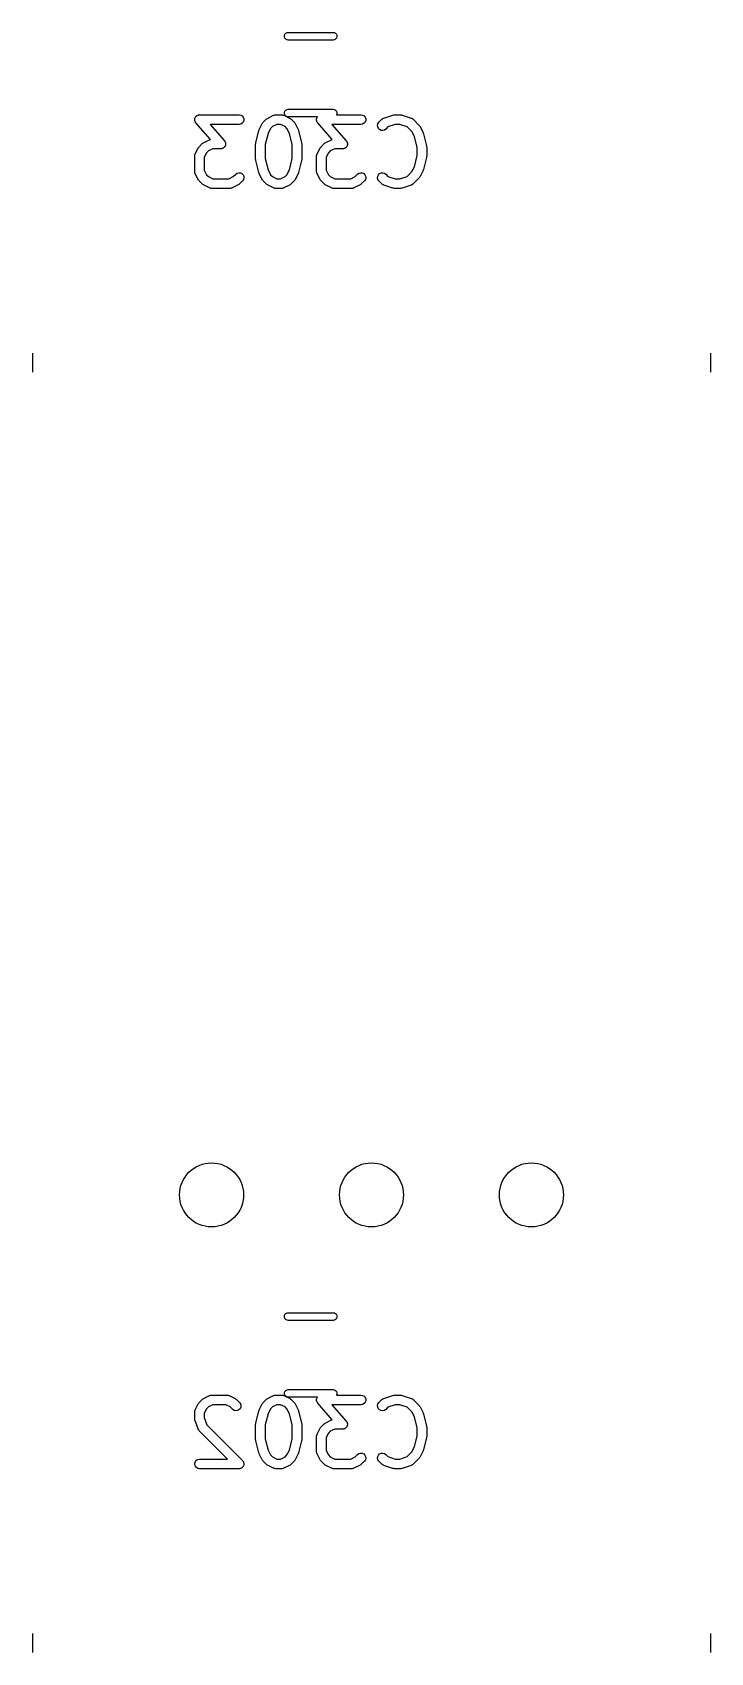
# Model space of a CAD drawing. Extents: x 25 to 326, y -201 to -21.
# Drawn here: x 34.7 to 45.3, y -90.15 to -64.84 of the extents above; entities that cross this region are included whole.
import ezdxf

# ---------------------------------------------------------------- set-up
doc = ezdxf.new("R2010")
doc.units = 0
doc.header["$MEASUREMENT"] = 0
doc.layers.add('BLACK', color=7, linetype='CONTINUOUS')

msp = doc.modelspace()

# ---------------------------------------------------------------- linework, layer by layer
at = {"layer": 'Black'}
for p, q in [((38.6409, -64.8896), (38.648, -64.87)), ((38.6409, -64.9104), (38.6409, -64.8896)), ((38.648, -64.93), (38.6409, -64.9104)), ((38.648, -64.87), (38.6614, -64.854)), ((38.6614, -64.946), (38.648, -64.93)), ((38.6614, -64.854), (38.6795, -64.8436)), ((38.6795, -64.9564), (38.6614, -64.946)), ((38.6795, -64.8436), (38.7, -64.84)), ((38.7, -64.96), (38.6795, -64.9564)), ((38.7, -64.84), (39.4, -64.84)), ((39.4, -64.96), (38.7, -64.96)), ((39.4, -64.84), (39.4205, -64.8436)), ((39.4205, -64.9564), (39.4, -64.96)), ((39.4205, -64.8436), (39.4386, -64.854)), ((39.4386, -64.946), (39.4205, -64.9564)), ((39.4386, -64.854), (39.452, -64.87)), ((39.452, -64.93), (39.4386, -64.946)), ((39.452, -64.87), (39.4591, -64.8896)), ((39.4591, -64.9104), (39.452, -64.93)), ((39.4591, -64.8896), (39.4591, -64.9104)), ((38.648, -66.07), (38.6614, -66.054)), ((38.6614, -66.054), (38.6795, -66.0436)), ((38.6795, -66.0436), (38.7, -66.04)), ((38.7, -66.04), (39.4, -66.04)), ((39.4, -66.04), (39.4205, -66.0436)), ((39.4205, -66.0436), (39.4386, -66.054)), ((39.4386, -66.054), (39.452, -66.07)), ((37.2369, -66.2039), (37.238, -66.1967)), ((37.238, -66.2096), (37.2369, -66.2039)), ((37.238, -66.1894), (37.24, -66.1839)), ((37.238, -66.1967), (37.238, -66.1894)), ((37.238, -66.2154), (37.238, -66.2096)), ((37.2406, -66.2223), (37.238, -66.2154)), ((37.24, -66.1839), (37.2409, -66.1782)), ((37.242, -66.2295), (37.2406, -66.2223)), ((37.2409, -66.1782), (37.2444, -66.1718)), ((37.245, -66.2344), (37.242, -66.2295)), ((37.2444, -66.1718), (37.247, -66.1649)), ((37.247, -66.2399), (37.245, -66.2344)), ((37.247, -66.1649), (37.2507, -66.1604)), ((37.2517, -66.2455), (37.247, -66.2399)), ((37.2507, -66.1604), (37.2535, -66.1554)), ((37.2555, -66.2518), (37.2517, -66.2455)), ((37.2535, -66.1554), (37.259, -66.1505)), ((37.483, -66.5118), (37.2555, -66.2518)), ((37.259, -66.1505), (37.2637, -66.1449)), ((37.2637, -66.1449), (37.2687, -66.142)), ((37.2687, -66.142), (37.2731, -66.1382)), ((37.2731, -66.1382), (37.2799, -66.1356)), ((37.2799, -66.1356), (37.2863, -66.1319)), ((37.2863, -66.1319), (37.292, -66.1309)), ((37.292, -66.1309), (37.2974, -66.1288)), ((37.2974, -66.1288), (37.3047, -66.1287)), ((37.3047, -66.1287), (37.3119, -66.1274)), ((37.3119, -66.1274), (37.931, -66.1274)), ((37.931, -66.2774), (37.4772, -66.2774)), ((37.4772, -66.2774), (37.7017, -66.5339)), ((37.931, -66.1274), (37.9566, -66.1319)), ((37.9566, -66.2729), (37.931, -66.2774)), ((37.9566, -66.1319), (37.9792, -66.1449)), ((37.9792, -66.2598), (37.9566, -66.2729)), ((37.9792, -66.1449), (37.9959, -66.1649)), ((37.9959, -66.2399), (37.9792, -66.2598)), ((37.9959, -66.1649), (38.0048, -66.1894)), ((38.0048, -66.2154), (37.9959, -66.2399)), ((38.0048, -66.1894), (38.0048, -66.2154)), ((38.2448, -66.3593), (38.2924, -66.2641)), ((38.2924, -66.2641), (38.2996, -66.2544)), ((38.2996, -66.2544), (38.3065, -66.2446)), ((38.3065, -66.2446), (38.3541, -66.197)), ((38.3541, -66.197), (38.3639, -66.1901)), ((38.3639, -66.1901), (38.3736, -66.1829)), ((38.3736, -66.1829), (38.4688, -66.1353)), ((38.4516, -66.3116), (38.4212, -66.342)), ((38.5201, -66.2774), (38.4516, -66.3116)), ((38.4688, -66.1353), (38.473, -66.1341)), ((38.473, -66.1341), (38.4767, -66.1319)), ((38.4767, -66.1319), (38.4854, -66.1304)), ((38.4854, -66.1304), (38.4938, -66.1279)), ((38.4938, -66.1279), (38.4981, -66.1281)), ((38.4981, -66.1281), (38.5024, -66.1274)), ((38.5024, -66.1274), (38.5976, -66.1274)), ((38.5799, -66.2774), (38.5201, -66.2774)), ((38.6484, -66.3116), (38.5799, -66.2774)), ((38.5976, -66.1274), (38.6019, -66.1281)), ((38.6019, -66.1281), (38.6062, -66.1279)), ((38.6062, -66.1279), (38.6146, -66.1304)), ((38.6146, -66.1304), (38.6233, -66.1319)), ((38.6233, -66.1319), (38.627, -66.1341)), ((38.627, -66.1341), (38.6312, -66.1353)), ((38.6312, -66.1353), (38.7264, -66.1829)), ((38.6409, -66.0896), (38.648, -66.07)), ((38.6409, -66.1104), (38.6409, -66.0896)), ((38.648, -66.13), (38.6409, -66.1104)), ((38.6614, -66.146), (38.648, -66.13)), ((38.6788, -66.342), (38.6484, -66.3116)), ((38.6795, -66.1564), (38.6614, -66.146)), ((38.7, -66.16), (38.6795, -66.1564)), ((39.1557, -66.16), (38.7, -66.16)), ((38.7264, -66.1829), (38.7361, -66.1901)), ((38.7361, -66.1901), (38.7459, -66.197)), ((38.7459, -66.197), (38.7935, -66.2446)), ((38.7935, -66.2446), (38.8004, -66.2544)), ((38.8004, -66.2544), (38.8076, -66.2641)), ((38.8076, -66.2641), (38.8552, -66.3593)), ((39.1417, -66.2039), (39.1428, -66.1967)), ((39.1428, -66.2096), (39.1417, -66.2039)), ((39.1428, -66.1894), (39.1448, -66.1839)), ((39.1428, -66.1967), (39.1428, -66.1894)), ((39.1428, -66.2154), (39.1428, -66.2096)), ((39.1453, -66.2223), (39.1428, -66.2154)), ((39.1448, -66.1839), (39.1457, -66.1782)), ((39.1467, -66.2295), (39.1453, -66.2223)), ((39.1457, -66.1782), (39.1492, -66.1718)), ((39.1497, -66.2344), (39.1467, -66.2295)), ((39.1492, -66.1718), (39.1517, -66.1649)), ((39.1517, -66.2399), (39.1497, -66.2344)), ((39.1517, -66.1649), (39.1554, -66.1604)), ((39.1564, -66.2455), (39.1517, -66.2399)), ((39.1554, -66.1604), (39.1557, -66.16)), ((39.1602, -66.2518), (39.1564, -66.2455)), ((39.3877, -66.5118), (39.1602, -66.2518)), ((39.8357, -66.2774), (39.3819, -66.2774)), ((39.3819, -66.2774), (39.6064, -66.5339)), ((39.452, -66.07), (39.4591, -66.0896)), ((39.4591, -66.1104), (39.4529, -66.1274)), ((39.4529, -66.1274), (39.8357, -66.1274)), ((39.4591, -66.0896), (39.4591, -66.1104)), ((39.8357, -66.1274), (39.8614, -66.1319)), ((39.8614, -66.2729), (39.8357, -66.2774)), ((39.8614, -66.1319), (39.8839, -66.1449)), ((39.8839, -66.2598), (39.8614, -66.2729)), ((39.8839, -66.1449), (39.9007, -66.1649)), ((39.9007, -66.2399), (39.8839, -66.2598)), ((39.9007, -66.1649), (39.9096, -66.1894)), ((39.9096, -66.2154), (39.9007, -66.2399)), ((39.9096, -66.1894), (39.9096, -66.2154)), ((40.0943, -66.2911), (40.1011, -66.2659)), ((40.0966, -66.317), (40.0943, -66.2911)), ((40.1011, -66.2659), (40.116, -66.2446)), ((40.116, -66.2446), (40.1636, -66.197)), ((40.1636, -66.197), (40.1672, -66.1945)), ((40.1672, -66.1945), (40.17, -66.1913)), ((40.17, -66.1913), (40.1778, -66.1871)), ((40.1778, -66.1871), (40.185, -66.182)), ((40.185, -66.182), (40.1891, -66.1809)), ((40.1891, -66.1809), (40.1929, -66.1788)), ((40.1929, -66.1788), (40.3358, -66.1312)), ((40.3717, -66.2774), (40.2572, -66.3156)), ((40.3358, -66.1312), (40.3477, -66.1295)), ((40.3477, -66.1295), (40.3595, -66.1274)), ((40.3595, -66.1274), (40.4548, -66.1274)), ((40.4426, -66.2774), (40.3717, -66.2774)), ((40.5571, -66.3156), (40.4426, -66.2774)), ((40.4548, -66.1274), (40.4666, -66.1295)), ((40.4666, -66.1295), (40.4785, -66.1312)), ((40.4785, -66.1312), (40.6213, -66.1788)), ((40.6213, -66.1788), (40.6251, -66.1809)), ((40.6251, -66.1809), (40.6293, -66.182)), ((40.6293, -66.182), (40.6365, -66.1871)), ((40.6365, -66.1871), (40.6442, -66.1913)), ((40.6442, -66.1913), (40.6471, -66.1945)), ((40.6471, -66.1945), (40.6507, -66.197)), ((40.6507, -66.197), (40.7459, -66.2922)), ((40.7459, -66.2922), (40.7528, -66.302)), ((40.7528, -66.302), (40.7599, -66.3117)), ((40.7599, -66.3117), (40.8076, -66.4069)), ((37.3639, -66.571), (37.3736, -66.5639)), ((37.3736, -66.5639), (37.4688, -66.5163)), ((37.4688, -66.5163), (37.473, -66.515)), ((37.473, -66.515), (37.4767, -66.5129)), ((37.4767, -66.5129), (37.483, -66.5118)), ((37.7017, -66.5339), (37.7055, -66.5402)), ((37.7055, -66.5402), (37.7102, -66.5458)), ((37.7102, -66.5458), (37.7122, -66.5513)), ((37.7122, -66.5513), (37.7152, -66.5562)), ((37.7152, -66.5562), (37.7166, -66.5634)), ((37.7166, -66.5634), (37.7191, -66.5703)), ((38.1909, -66.5743), (38.1915, -66.5651)), ((38.1915, -66.5651), (38.2391, -66.3747)), ((38.2391, -66.3747), (38.2425, -66.3672)), ((38.2425, -66.3672), (38.2448, -66.3593)), ((38.3827, -66.419), (38.3393, -66.5926)), ((38.4212, -66.342), (38.3827, -66.419)), ((38.7173, -66.419), (38.6788, -66.342)), ((38.7607, -66.5926), (38.7173, -66.419)), ((38.8552, -66.3593), (38.8575, -66.3672)), ((38.8575, -66.3672), (38.8609, -66.3747)), ((38.8609, -66.3747), (38.9085, -66.5651)), ((38.9085, -66.5651), (38.9091, -66.5743)), ((39.2687, -66.571), (39.2784, -66.5639)), ((39.2784, -66.5639), (39.3736, -66.5163)), ((39.3736, -66.5163), (39.3777, -66.515)), ((39.3777, -66.515), (39.3815, -66.5129)), ((39.3815, -66.5129), (39.3877, -66.5118)), ((39.6064, -66.5339), (39.6102, -66.5402)), ((39.6102, -66.5402), (39.615, -66.5458)), ((39.615, -66.5458), (39.6169, -66.5513)), ((39.6169, -66.5513), (39.6199, -66.5562)), ((39.6199, -66.5562), (39.6214, -66.5634)), ((39.6214, -66.5634), (39.6239, -66.5703)), ((40.1076, -66.3406), (40.0966, -66.317)), ((40.126, -66.3591), (40.1076, -66.3406)), ((40.1496, -66.3701), (40.126, -66.3591)), ((40.1756, -66.3723), (40.1496, -66.3701)), ((40.2007, -66.3656), (40.1756, -66.3723)), ((40.2221, -66.3507), (40.2007, -66.3656)), ((40.2572, -66.3156), (40.2221, -66.3507)), ((40.6312, -66.3897), (40.5571, -66.3156)), ((40.6697, -66.4667), (40.6312, -66.3897)), ((40.7131, -66.6402), (40.6697, -66.4667)), ((40.8076, -66.4069), (40.8099, -66.4148)), ((40.8099, -66.4148), (40.8132, -66.4223)), ((40.8132, -66.4223), (40.8609, -66.6128)), ((37.2369, -66.7738), (37.2377, -66.7696)), ((37.2369, -67.0119), (37.2369, -66.7738)), ((37.2374, -66.7652), (37.2399, -66.7568)), ((37.2377, -66.7696), (37.2374, -66.7652)), ((37.2399, -66.7568), (37.2414, -66.7482)), ((37.2414, -66.7482), (37.2436, -66.7444)), ((37.2436, -66.7444), (37.2448, -66.7403)), ((37.2448, -66.7403), (37.2924, -66.645)), ((37.2924, -66.645), (37.2996, -66.6354)), ((37.2996, -66.6354), (37.3065, -66.6255)), ((37.3065, -66.6255), (37.3541, -66.5779)), ((37.3541, -66.5779), (37.3639, -66.571)), ((37.4212, -66.723), (37.3869, -66.7915)), ((37.3869, -66.7915), (37.3869, -66.9942)), ((37.4516, -66.6926), (37.4212, -66.723)), ((37.5201, -66.6583), (37.4516, -66.6926)), ((37.6452, -66.6583), (37.5201, -66.6583)), ((37.6525, -66.6571), (37.6452, -66.6583)), ((37.6598, -66.6569), (37.6525, -66.6571)), ((37.6652, -66.6548), (37.6598, -66.6569)), ((37.6709, -66.6538), (37.6652, -66.6548)), ((37.6772, -66.6501), (37.6709, -66.6538)), ((37.6841, -66.6475), (37.6772, -66.6501)), ((37.6884, -66.6437), (37.6841, -66.6475)), ((37.6934, -66.6408), (37.6884, -66.6437)), ((37.6982, -66.6352), (37.6934, -66.6408)), ((37.7037, -66.6303), (37.6982, -66.6352)), ((37.7065, -66.6253), (37.7037, -66.6303)), ((37.7102, -66.6208), (37.7065, -66.6253)), ((37.7127, -66.6139), (37.7102, -66.6208)), ((37.7162, -66.6075), (37.7127, -66.6139)), ((37.7171, -66.6018), (37.7162, -66.6075)), ((37.7191, -66.5964), (37.7171, -66.6018)), ((37.7191, -66.5703), (37.7191, -66.5761)), ((37.7191, -66.5761), (37.7202, -66.5818)), ((37.7202, -66.5818), (37.7191, -66.589)), ((37.7191, -66.589), (37.7191, -66.5964)), ((38.1893, -66.5833), (38.1909, -66.5743)), ((38.1893, -66.8214), (38.1893, -66.5833)), ((38.3393, -66.5926), (38.3393, -66.8122)), ((38.3393, -66.8122), (38.3827, -66.9857)), ((38.7173, -66.9857), (38.7607, -66.8122)), ((38.7607, -66.8122), (38.7607, -66.5926)), ((38.9091, -66.5743), (38.9107, -66.5833)), ((38.9107, -66.5833), (38.9107, -66.8214)), ((39.1417, -66.7738), (39.1424, -66.7696)), ((39.1417, -67.0119), (39.1417, -66.7738)), ((39.1422, -66.7652), (39.1447, -66.7568)), ((39.1424, -66.7696), (39.1422, -66.7652)), ((39.1447, -66.7568), (39.1462, -66.7482)), ((39.1462, -66.7482), (39.1484, -66.7444)), ((39.1484, -66.7444), (39.1496, -66.7403)), ((39.1496, -66.7403), (39.1972, -66.645)), ((39.1972, -66.645), (39.2044, -66.6354)), ((39.2044, -66.6354), (39.2113, -66.6255)), ((39.2113, -66.6255), (39.2589, -66.5779)), ((39.2589, -66.5779), (39.2687, -66.571)), ((39.3259, -66.723), (39.2917, -66.7915)), ((39.2917, -66.7915), (39.2917, -66.9942)), ((39.3563, -66.6926), (39.3259, -66.723)), ((39.4248, -66.6583), (39.3563, -66.6926)), ((39.55, -66.6583), (39.4248, -66.6583)), ((39.5572, -66.6571), (39.55, -66.6583)), ((39.5645, -66.6569), (39.5572, -66.6571)), ((39.57, -66.6548), (39.5645, -66.6569)), ((39.5757, -66.6538), (39.57, -66.6548)), ((39.582, -66.6501), (39.5757, -66.6538)), ((39.5888, -66.6475), (39.582, -66.6501)), ((39.5932, -66.6437), (39.5888, -66.6475)), ((39.5982, -66.6408), (39.5932, -66.6437)), ((39.6029, -66.6352), (39.5982, -66.6408)), ((39.6084, -66.6303), (39.6029, -66.6352)), ((39.6112, -66.6253), (39.6084, -66.6303)), ((39.615, -66.6208), (39.6112, -66.6253)), ((39.6175, -66.6139), (39.615, -66.6208)), ((39.621, -66.6075), (39.6175, -66.6139)), ((39.6219, -66.6018), (39.621, -66.6075)), ((39.6239, -66.5964), (39.6219, -66.6018)), ((39.6239, -66.5703), (39.6239, -66.5761)), ((39.6239, -66.5761), (39.625, -66.5818)), ((39.625, -66.5818), (39.6239, -66.589)), ((39.6239, -66.589), (39.6239, -66.5964)), ((40.6697, -66.9381), (40.7131, -66.7646)), ((40.7131, -66.7646), (40.7131, -66.6402)), ((40.8609, -66.792), (40.8132, -66.9825)), ((40.8609, -66.6128), (40.8615, -66.6219)), ((40.8615, -66.7828), (40.8609, -66.792)), ((40.8615, -66.6219), (40.8631, -66.631)), ((40.8631, -66.7738), (40.8615, -66.7828)), ((40.8631, -66.631), (40.8631, -66.7738)), ((37.2377, -67.0162), (37.2369, -67.0119)), ((37.2374, -67.0205), (37.2377, -67.0162)), ((37.2399, -67.0289), (37.2374, -67.0205)), ((37.2414, -67.0376), (37.2399, -67.0289)), ((37.2436, -67.0413), (37.2414, -67.0376)), ((37.2448, -67.0454), (37.2436, -67.0413)), ((37.2924, -67.1407), (37.2448, -67.0454)), ((37.3869, -66.9942), (37.4212, -67.0627)), ((37.4212, -67.0627), (37.4516, -67.0931)), ((37.8389, -67.0931), (37.8779, -67.0541)), ((37.8779, -67.0541), (37.8993, -67.0392)), ((37.8993, -67.0392), (37.9244, -67.0324)), ((37.9244, -67.0324), (37.9504, -67.0347)), ((37.9504, -67.0347), (37.974, -67.0457)), ((37.974, -67.0457), (37.9924, -67.0641)), ((37.9924, -67.0641), (38.0034, -67.0877)), ((38.1909, -66.8305), (38.1893, -66.8214)), ((38.1915, -66.8396), (38.1909, -66.8305)), ((38.2391, -67.0301), (38.1915, -66.8396)), ((38.2425, -67.0376), (38.2391, -67.0301)), ((38.2448, -67.0454), (38.2425, -67.0376)), ((38.2924, -67.1407), (38.2448, -67.0454)), ((38.3827, -66.9857), (38.4212, -67.0627)), ((38.4212, -67.0627), (38.4516, -67.0931)), ((38.6484, -67.0931), (38.6788, -67.0627)), ((38.6788, -67.0627), (38.7173, -66.9857)), ((38.8552, -67.0454), (38.8076, -67.1407)), ((38.8575, -67.0376), (38.8552, -67.0454)), ((38.8609, -67.0301), (38.8575, -67.0376)), ((38.9085, -66.8396), (38.8609, -67.0301)), ((38.9091, -66.8305), (38.9085, -66.8396)), ((38.9107, -66.8214), (38.9091, -66.8305)), ((39.1424, -67.0162), (39.1417, -67.0119)), ((39.1422, -67.0205), (39.1424, -67.0162)), ((39.1447, -67.0289), (39.1422, -67.0205)), ((39.1462, -67.0376), (39.1447, -67.0289)), ((39.1484, -67.0413), (39.1462, -67.0376)), ((39.1496, -67.0454), (39.1484, -67.0413)), ((39.1972, -67.1407), (39.1496, -67.0454)), ((39.2917, -66.9942), (39.3259, -67.0627)), ((39.3259, -67.0627), (39.3563, -67.0931)), ((39.7437, -67.0931), (39.7827, -67.0541)), ((39.7827, -67.0541), (39.804, -67.0392)), ((39.804, -67.0392), (39.8292, -67.0324)), ((39.8292, -67.0324), (39.8551, -67.0347)), ((39.8551, -67.0347), (39.8787, -67.0457)), ((39.8787, -67.0457), (39.8972, -67.0641)), ((39.8972, -67.0641), (39.9082, -67.0877)), ((40.0966, -67.0877), (40.1076, -67.0641)), ((40.1076, -67.0641), (40.126, -67.0457)), ((40.126, -67.0457), (40.1496, -67.0347)), ((40.1496, -67.0347), (40.1756, -67.0324)), ((40.1756, -67.0324), (40.2007, -67.0392)), ((40.2007, -67.0392), (40.2221, -67.0541)), ((40.2221, -67.0541), (40.2572, -67.0892)), ((40.5571, -67.0892), (40.6312, -67.0151)), ((40.6312, -67.0151), (40.6697, -66.9381)), ((40.8076, -66.9978), (40.7599, -67.0931)), ((40.8099, -66.99), (40.8076, -66.9978)), ((40.8132, -66.9825), (40.8099, -66.99)), ((37.2996, -67.1503), (37.2924, -67.1407)), ((37.3065, -67.1602), (37.2996, -67.1503)), ((37.3541, -67.2078), (37.3065, -67.1602)), ((37.3639, -67.2147), (37.3541, -67.2078)), ((37.3736, -67.2218), (37.3639, -67.2147)), ((37.4688, -67.2695), (37.3736, -67.2218)), ((37.4516, -67.0931), (37.5201, -67.1274)), ((37.473, -67.2707), (37.4688, -67.2695)), ((37.4767, -67.2729), (37.473, -67.2707)), ((37.4854, -67.2744), (37.4767, -67.2729)), ((37.4938, -67.2769), (37.4854, -67.2744)), ((37.4981, -67.2766), (37.4938, -67.2769)), ((37.5024, -67.2774), (37.4981, -67.2766)), ((37.7881, -67.2774), (37.5024, -67.2774)), ((37.5201, -67.1274), (37.7704, -67.1274)), ((37.7704, -67.1274), (37.8389, -67.0931)), ((37.7924, -67.2766), (37.7881, -67.2774)), ((37.7967, -67.2769), (37.7924, -67.2766)), ((37.8051, -67.2744), (37.7967, -67.2769)), ((37.8137, -67.2729), (37.8051, -67.2744)), ((37.8175, -67.2707), (37.8137, -67.2729)), ((37.8216, -67.2695), (37.8175, -67.2707)), ((37.9169, -67.2218), (37.8216, -67.2695)), ((37.9265, -67.2147), (37.9169, -67.2218)), ((37.9364, -67.2078), (37.9265, -67.2147)), ((37.984, -67.1602), (37.9364, -67.2078)), ((37.9989, -67.1388), (37.984, -67.1602)), ((38.0057, -67.1137), (37.9989, -67.1388)), ((38.0034, -67.0877), (38.0057, -67.1137)), ((38.2996, -67.1503), (38.2924, -67.1407)), ((38.3065, -67.1602), (38.2996, -67.1503)), ((38.3541, -67.2078), (38.3065, -67.1602)), ((38.3639, -67.2147), (38.3541, -67.2078)), ((38.3736, -67.2218), (38.3639, -67.2147)), ((38.4688, -67.2695), (38.3736, -67.2218)), ((38.4516, -67.0931), (38.5201, -67.1274)), ((38.473, -67.2707), (38.4688, -67.2695)), ((38.4767, -67.2729), (38.473, -67.2707)), ((38.4854, -67.2744), (38.4767, -67.2729)), ((38.4938, -67.2769), (38.4854, -67.2744)), ((38.4981, -67.2766), (38.4938, -67.2769)), ((38.5024, -67.2774), (38.4981, -67.2766)), ((38.5976, -67.2774), (38.5024, -67.2774)), ((38.5201, -67.1274), (38.5799, -67.1274)), ((38.5799, -67.1274), (38.6484, -67.0931)), ((38.6019, -67.2766), (38.5976, -67.2774)), ((38.6062, -67.2769), (38.6019, -67.2766)), ((38.6146, -67.2744), (38.6062, -67.2769)), ((38.6233, -67.2729), (38.6146, -67.2744)), ((38.627, -67.2707), (38.6233, -67.2729)), ((38.6312, -67.2695), (38.627, -67.2707)), ((38.7264, -67.2218), (38.6312, -67.2695)), ((38.7361, -67.2147), (38.7264, -67.2218)), ((38.7459, -67.2078), (38.7361, -67.2147)), ((38.7935, -67.1602), (38.7459, -67.2078)), ((38.8004, -67.1503), (38.7935, -67.1602)), ((38.8076, -67.1407), (38.8004, -67.1503)), ((39.2044, -67.1503), (39.1972, -67.1407)), ((39.2113, -67.1602), (39.2044, -67.1503)), ((39.2589, -67.2078), (39.2113, -67.1602)), ((39.2687, -67.2147), (39.2589, -67.2078)), ((39.2784, -67.2218), (39.2687, -67.2147)), ((39.3736, -67.2695), (39.2784, -67.2218)), ((39.3563, -67.0931), (39.4248, -67.1274)), ((39.3777, -67.2707), (39.3736, -67.2695)), ((39.3815, -67.2729), (39.3777, -67.2707)), ((39.3901, -67.2744), (39.3815, -67.2729)), ((39.3986, -67.2769), (39.3901, -67.2744)), ((39.4029, -67.2766), (39.3986, -67.2769)), ((39.4071, -67.2774), (39.4029, -67.2766)), ((39.6929, -67.2774), (39.4071, -67.2774)), ((39.4248, -67.1274), (39.6752, -67.1274)), ((39.6752, -67.1274), (39.7437, -67.0931)), ((39.6971, -67.2766), (39.6929, -67.2774)), ((39.7014, -67.2769), (39.6971, -67.2766)), ((39.7099, -67.2744), (39.7014, -67.2769)), ((39.7185, -67.2729), (39.7099, -67.2744)), ((39.7223, -67.2707), (39.7185, -67.2729)), ((39.7264, -67.2695), (39.7223, -67.2707)), ((39.8216, -67.2218), (39.7264, -67.2695)), ((39.8313, -67.2147), (39.8216, -67.2218)), ((39.8411, -67.2078), (39.8313, -67.2147)), ((39.8887, -67.1602), (39.8411, -67.2078)), ((39.9037, -67.1388), (39.8887, -67.1602)), ((39.9104, -67.1137), (39.9037, -67.1388)), ((39.9082, -67.0877), (39.9104, -67.1137)), ((40.0943, -67.1137), (40.0966, -67.0877)), ((40.1011, -67.1388), (40.0943, -67.1137)), ((40.116, -67.1602), (40.1011, -67.1388)), ((40.1636, -67.2078), (40.116, -67.1602)), ((40.1672, -67.2103), (40.1636, -67.2078)), ((40.17, -67.2135), (40.1672, -67.2103)), ((40.1778, -67.2177), (40.17, -67.2135)), ((40.185, -67.2227), (40.1778, -67.2177)), ((40.1891, -67.2239), (40.185, -67.2227)), ((40.1929, -67.2259), (40.1891, -67.2239)), ((40.3358, -67.2735), (40.1929, -67.2259)), ((40.2572, -67.0892), (40.3717, -67.1274)), ((40.3477, -67.2753), (40.3358, -67.2735)), ((40.3595, -67.2774), (40.3477, -67.2753)), ((40.4548, -67.2774), (40.3595, -67.2774)), ((40.3717, -67.1274), (40.4426, -67.1274)), ((40.4426, -67.1274), (40.5571, -67.0892)), ((40.4666, -67.2753), (40.4548, -67.2774)), ((40.4785, -67.2735), (40.4666, -67.2753)), ((40.6213, -67.2259), (40.4785, -67.2735)), ((40.6251, -67.2239), (40.6213, -67.2259)), ((40.6293, -67.2227), (40.6251, -67.2239)), ((40.6365, -67.2177), (40.6293, -67.2227)), ((40.6442, -67.2135), (40.6365, -67.2177)), ((40.6471, -67.2103), (40.6442, -67.2135)), ((40.6507, -67.2078), (40.6471, -67.2103)), ((40.7459, -67.1126), (40.6507, -67.2078)), ((40.7528, -67.1027), (40.7459, -67.1126)), ((40.7599, -67.0931), (40.7528, -67.1027)), ((34.7, -69.85), (34.7, -70.15)), ((45.3, -69.85), (45.3, -70.15)), ((38.6409, -84.8896), (38.648, -84.87)), ((38.6409, -84.9104), (38.6409, -84.8896)), ((38.648, -84.93), (38.6409, -84.9104)), ((38.648, -84.87), (38.6614, -84.854)), ((38.6614, -84.946), (38.648, -84.93)), ((38.6614, -84.854), (38.6795, -84.8436)), ((38.6795, -84.9564), (38.6614, -84.946)), ((38.6795, -84.8436), (38.7, -84.84)), ((38.7, -84.96), (38.6795, -84.9564)), ((38.7, -84.84), (39.4, -84.84)), ((39.4, -84.96), (38.7, -84.96)), ((39.4, -84.84), (39.4205, -84.8436)), ((39.4205, -84.9564), (39.4, -84.96)), ((39.4205, -84.8436), (39.4386, -84.854)), ((39.4386, -84.946), (39.4205, -84.9564)), ((39.4386, -84.854), (39.452, -84.87)), ((39.452, -84.93), (39.4386, -84.946)), ((39.452, -84.87), (39.4591, -84.8896)), ((39.4591, -84.9104), (39.452, -84.93)), ((39.4591, -84.8896), (39.4591, -84.9104)), ((38.648, -86.07), (38.6614, -86.054)), ((38.6614, -86.054), (38.6795, -86.0436)), ((38.6795, -86.0436), (38.7, -86.04)), ((38.7, -86.04), (39.4, -86.04)), ((39.4, -86.04), (39.4205, -86.0436)), ((39.4205, -86.0436), (39.4386, -86.054)), ((39.4386, -86.054), (39.452, -86.07)), ((37.2448, -86.3593), (37.2924, -86.2641)), ((37.2924, -86.2641), (37.2996, -86.2544)), ((37.2996, -86.2544), (37.3065, -86.2446)), ((37.3065, -86.2446), (37.3541, -86.197)), ((37.3541, -86.197), (37.3639, -86.1901)), ((37.3639, -86.1901), (37.3736, -86.1829)), ((37.3736, -86.1829), (37.4688, -86.1353)), ((37.5201, -86.2774), (37.4516, -86.3116)), ((37.4688, -86.1353), (37.473, -86.1341)), ((37.473, -86.1341), (37.4767, -86.1319)), ((37.4767, -86.1319), (37.4854, -86.1304)), ((37.4854, -86.1304), (37.4938, -86.1279)), ((37.4938, -86.1279), (37.4981, -86.1281)), ((37.4981, -86.1281), (37.5024, -86.1274)), ((37.5024, -86.1274), (37.7405, -86.1274)), ((37.7228, -86.2774), (37.5201, -86.2774)), ((37.7913, -86.3116), (37.7228, -86.2774)), ((37.7405, -86.1274), (37.7447, -86.1281)), ((37.7447, -86.1281), (37.749, -86.1279)), ((37.749, -86.1279), (37.7575, -86.1304)), ((37.7575, -86.1304), (37.7661, -86.1319)), ((37.7661, -86.1319), (37.7699, -86.1341)), ((37.7699, -86.1341), (37.774, -86.1353)), ((37.774, -86.1353), (37.8693, -86.1829)), ((37.8693, -86.1829), (37.8789, -86.1901)), ((37.8789, -86.1901), (37.8887, -86.197)), ((37.8887, -86.197), (37.9364, -86.2446)), ((37.9364, -86.2446), (37.9513, -86.2659)), ((37.9513, -86.2659), (37.958, -86.2911)), ((37.958, -86.2911), (37.9558, -86.317)), ((38.2448, -86.3593), (38.2924, -86.2641)), ((38.2924, -86.2641), (38.2996, -86.2544)), ((38.2996, -86.2544), (38.3065, -86.2446)), ((38.3065, -86.2446), (38.3541, -86.197)), ((38.3541, -86.197), (38.3639, -86.1901)), ((38.3639, -86.1901), (38.3736, -86.1829)), ((38.3736, -86.1829), (38.4688, -86.1353)), ((38.5201, -86.2774), (38.4516, -86.3116)), ((38.4688, -86.1353), (38.473, -86.1341)), ((38.473, -86.1341), (38.4767, -86.1319)), ((38.4767, -86.1319), (38.4854, -86.1304)), ((38.4854, -86.1304), (38.4938, -86.1279)), ((38.4938, -86.1279), (38.4981, -86.1281)), ((38.4981, -86.1281), (38.5024, -86.1274)), ((38.5024, -86.1274), (38.5976, -86.1274)), ((38.5799, -86.2774), (38.5201, -86.2774)), ((38.6484, -86.3116), (38.5799, -86.2774)), ((38.5976, -86.1274), (38.6019, -86.1281)), ((38.6019, -86.1281), (38.6062, -86.1279)), ((38.6062, -86.1279), (38.6146, -86.1304)), ((38.6146, -86.1304), (38.6233, -86.1319)), ((38.6233, -86.1319), (38.627, -86.1341)), ((38.627, -86.1341), (38.6312, -86.1353)), ((38.6312, -86.1353), (38.7264, -86.1829)), ((38.6409, -86.0896), (38.648, -86.07)), ((38.6409, -86.1104), (38.6409, -86.0896)), ((38.648, -86.13), (38.6409, -86.1104)), ((38.6614, -86.146), (38.648, -86.13)), ((38.6795, -86.1564), (38.6614, -86.146)), ((38.7, -86.16), (38.6795, -86.1564)), ((39.1557, -86.16), (38.7, -86.16)), ((38.7264, -86.1829), (38.7361, -86.1901)), ((38.7361, -86.1901), (38.7459, -86.197)), ((38.7459, -86.197), (38.7935, -86.2446)), ((38.7935, -86.2446), (38.8004, -86.2544)), ((38.8004, -86.2544), (38.8076, -86.2641)), ((38.8076, -86.2641), (38.8552, -86.3593)), ((39.1417, -86.2039), (39.1428, -86.1967)), ((39.1428, -86.2096), (39.1417, -86.2039)), ((39.1428, -86.1894), (39.1448, -86.1839)), ((39.1428, -86.1967), (39.1428, -86.1894)), ((39.1428, -86.2154), (39.1428, -86.2096)), ((39.1453, -86.2223), (39.1428, -86.2154)), ((39.1448, -86.1839), (39.1457, -86.1782)), ((39.1467, -86.2295), (39.1453, -86.2223)), ((39.1457, -86.1782), (39.1492, -86.1718)), ((39.1497, -86.2344), (39.1467, -86.2295)), ((39.1492, -86.1718), (39.1517, -86.1649)), ((39.1517, -86.2399), (39.1497, -86.2344)), ((39.1517, -86.1649), (39.1554, -86.1604)), ((39.1564, -86.2455), (39.1517, -86.2399)), ((39.1554, -86.1604), (39.1557, -86.16)), ((39.1602, -86.2518), (39.1564, -86.2455)), ((39.3877, -86.5118), (39.1602, -86.2518)), ((39.8357, -86.2774), (39.3819, -86.2774)), ((39.3819, -86.2774), (39.6064, -86.5339)), ((39.452, -86.07), (39.4591, -86.0896)), ((39.4591, -86.1104), (39.4529, -86.1274)), ((39.4529, -86.1274), (39.8357, -86.1274)), ((39.4591, -86.0896), (39.4591, -86.1104)), ((39.8357, -86.1274), (39.8614, -86.1319)), ((39.8614, -86.2729), (39.8357, -86.2774)), ((39.8614, -86.1319), (39.8839, -86.1449)), ((39.8839, -86.2598), (39.8614, -86.2729)), ((39.8839, -86.1449), (39.9007, -86.1649)), ((39.9007, -86.2399), (39.8839, -86.2598)), ((39.9007, -86.1649), (39.9096, -86.1894)), ((39.9096, -86.2154), (39.9007, -86.2399)), ((39.9096, -86.1894), (39.9096, -86.2154)), ((40.0943, -86.2911), (40.1011, -86.2659)), ((40.0966, -86.317), (40.0943, -86.2911)), ((40.1011, -86.2659), (40.116, -86.2446)), ((40.116, -86.2446), (40.1636, -86.197)), ((40.1636, -86.197), (40.1672, -86.1945)), ((40.1672, -86.1945), (40.17, -86.1913)), ((40.17, -86.1913), (40.1778, -86.1871)), ((40.1778, -86.1871), (40.185, -86.182)), ((40.185, -86.182), (40.1891, -86.1809)), ((40.1891, -86.1809), (40.1929, -86.1788)), ((40.1929, -86.1788), (40.3358, -86.1312)), ((40.3717, -86.2774), (40.2572, -86.3156)), ((40.3358, -86.1312), (40.3477, -86.1295)), ((40.3477, -86.1295), (40.3595, -86.1274)), ((40.3595, -86.1274), (40.4548, -86.1274)), ((40.4426, -86.2774), (40.3717, -86.2774)), ((40.5571, -86.3156), (40.4426, -86.2774)), ((40.4548, -86.1274), (40.4666, -86.1295)), ((40.4666, -86.1295), (40.4785, -86.1312)), ((40.4785, -86.1312), (40.6213, -86.1788)), ((40.6213, -86.1788), (40.6251, -86.1809)), ((40.6251, -86.1809), (40.6293, -86.182)), ((40.6293, -86.182), (40.6365, -86.1871)), ((40.6365, -86.1871), (40.6442, -86.1913)), ((40.6442, -86.1913), (40.6471, -86.1945)), ((40.6471, -86.1945), (40.6507, -86.197)), ((40.6507, -86.197), (40.7459, -86.2922)), ((40.7459, -86.2922), (40.7528, -86.302)), ((40.7528, -86.302), (40.7599, -86.3117)), ((37.2369, -86.3929), (37.2377, -86.3886)), ((37.2369, -86.4881), (37.2369, -86.3929)), ((37.239, -86.4999), (37.2369, -86.4881)), ((37.2374, -86.3843), (37.2399, -86.3759)), ((37.2377, -86.3886), (37.2374, -86.3843)), ((37.2408, -86.5118), (37.239, -86.4999)), ((37.2399, -86.3759), (37.2414, -86.3672)), ((37.2884, -86.6547), (37.2408, -86.5118)), ((37.2414, -86.3672), (37.2436, -86.3635)), ((37.2436, -86.3635), (37.2448, -86.3593)), ((37.4212, -86.342), (37.3869, -86.4106)), ((37.3869, -86.4106), (37.3869, -86.4759)), ((37.3869, -86.4759), (37.4251, -86.5904)), ((37.4516, -86.3116), (37.4212, -86.342)), ((37.8303, -86.3507), (37.7913, -86.3116)), ((37.8516, -86.3656), (37.8303, -86.3507)), ((37.8768, -86.3723), (37.8516, -86.3656)), ((37.9027, -86.3701), (37.8768, -86.3723)), ((37.9264, -86.3591), (37.9027, -86.3701)), ((37.9448, -86.3406), (37.9264, -86.3591)), ((37.9558, -86.317), (37.9448, -86.3406)), ((38.1915, -86.5651), (38.2391, -86.3747)), ((38.2391, -86.3747), (38.2425, -86.3672)), ((38.2425, -86.3672), (38.2448, -86.3593)), ((38.3827, -86.419), (38.3393, -86.5926)), ((38.4212, -86.342), (38.3827, -86.419)), ((38.4516, -86.3116), (38.4212, -86.342)), ((38.6788, -86.342), (38.6484, -86.3116)), ((38.7173, -86.419), (38.6788, -86.342)), ((38.7607, -86.5926), (38.7173, -86.419)), ((38.8552, -86.3593), (38.8575, -86.3672)), ((38.8575, -86.3672), (38.8609, -86.3747)), ((38.8609, -86.3747), (38.9085, -86.5651)), ((39.2784, -86.5639), (39.3736, -86.5163)), ((39.3736, -86.5163), (39.3777, -86.515)), ((39.3777, -86.515), (39.3815, -86.5129)), ((39.3815, -86.5129), (39.3877, -86.5118)), ((39.6064, -86.5339), (39.6102, -86.5402)), ((39.6102, -86.5402), (39.615, -86.5458)), ((39.615, -86.5458), (39.6169, -86.5513)), ((39.6169, -86.5513), (39.6199, -86.5562)), ((39.6199, -86.5562), (39.6214, -86.5634)), ((40.1076, -86.3406), (40.0966, -86.317)), ((40.126, -86.3591), (40.1076, -86.3406)), ((40.1496, -86.3701), (40.126, -86.3591)), ((40.1756, -86.3723), (40.1496, -86.3701)), ((40.2007, -86.3656), (40.1756, -86.3723)), ((40.2221, -86.3507), (40.2007, -86.3656)), ((40.2572, -86.3156), (40.2221, -86.3507)), ((40.6312, -86.3897), (40.5571, -86.3156)), ((40.6697, -86.4667), (40.6312, -86.3897)), ((40.7131, -86.6402), (40.6697, -86.4667)), ((40.7599, -86.3117), (40.8076, -86.4069)), ((40.8076, -86.4069), (40.8099, -86.4148)), ((40.8099, -86.4148), (40.8132, -86.4223)), ((40.8132, -86.4223), (40.8609, -86.6128)), ((37.2904, -86.6585), (37.2884, -86.6547)), ((37.2916, -86.6626), (37.2904, -86.6585)), ((37.2966, -86.6698), (37.2916, -86.6626)), ((37.3008, -86.6776), (37.2966, -86.6698)), ((37.304, -86.6804), (37.3008, -86.6776)), ((37.3065, -86.684), (37.304, -86.6804)), ((37.7499, -87.1274), (37.3065, -86.684)), ((37.4251, -86.5904), (37.984, -87.1493)), ((38.1893, -86.5833), (38.1909, -86.5743)), ((38.1893, -86.8214), (38.1893, -86.5833)), ((38.1909, -86.5743), (38.1915, -86.5651)), ((38.3393, -86.5926), (38.3393, -86.8122)), ((38.3393, -86.8122), (38.3827, -86.9857)), ((38.7173, -86.9857), (38.7607, -86.8122)), ((38.7607, -86.8122), (38.7607, -86.5926)), ((38.9085, -86.5651), (38.9091, -86.5743)), ((38.9091, -86.5743), (38.9107, -86.5833)), ((38.9107, -86.5833), (38.9107, -86.8214)), ((39.1417, -86.7738), (39.1424, -86.7696)), ((39.1417, -87.0119), (39.1417, -86.7738)), ((39.1422, -86.7652), (39.1447, -86.7568)), ((39.1424, -86.7696), (39.1422, -86.7652)), ((39.1447, -86.7568), (39.1462, -86.7482)), ((39.1462, -86.7482), (39.1484, -86.7444)), ((39.1484, -86.7444), (39.1496, -86.7403)), ((39.1496, -86.7403), (39.1972, -86.645)), ((39.1972, -86.645), (39.2044, -86.6354)), ((39.2044, -86.6354), (39.2113, -86.6255)), ((39.2113, -86.6255), (39.2589, -86.5779)), ((39.2589, -86.5779), (39.2687, -86.571)), ((39.2687, -86.571), (39.2784, -86.5639)), ((39.3259, -86.723), (39.2917, -86.7915)), ((39.2917, -86.7915), (39.2917, -86.9942)), ((39.3563, -86.6926), (39.3259, -86.723)), ((39.4248, -86.6583), (39.3563, -86.6926)), ((39.55, -86.6583), (39.4248, -86.6583)), ((39.5572, -86.6571), (39.55, -86.6583)), ((39.5645, -86.6569), (39.5572, -86.6571)), ((39.57, -86.6548), (39.5645, -86.6569)), ((39.5757, -86.6538), (39.57, -86.6548)), ((39.582, -86.6501), (39.5757, -86.6538)), ((39.5888, -86.6475), (39.582, -86.6501)), ((39.5932, -86.6437), (39.5888, -86.6475)), ((39.5982, -86.6408), (39.5932, -86.6437)), ((39.6029, -86.6352), (39.5982, -86.6408)), ((39.6084, -86.6303), (39.6029, -86.6352)), ((39.6112, -86.6253), (39.6084, -86.6303)), ((39.615, -86.6208), (39.6112, -86.6253)), ((39.6175, -86.6139), (39.615, -86.6208)), ((39.621, -86.6075), (39.6175, -86.6139)), ((39.6219, -86.6018), (39.621, -86.6075)), ((39.6214, -86.5634), (39.6239, -86.5703)), ((39.6239, -86.5964), (39.6219, -86.6018)), ((39.6239, -86.5703), (39.6239, -86.5761)), ((39.6239, -86.5761), (39.625, -86.5818)), ((39.625, -86.5818), (39.6239, -86.589)), ((39.6239, -86.589), (39.6239, -86.5964)), ((40.6697, -86.9381), (40.7131, -86.7646)), ((40.7131, -86.7646), (40.7131, -86.6402)), ((40.8609, -86.792), (40.8132, -86.9825)), ((40.8609, -86.6128), (40.8615, -86.6219)), ((40.8615, -86.7828), (40.8609, -86.792)), ((40.8615, -86.6219), (40.8631, -86.631)), ((40.8631, -86.7738), (40.8615, -86.7828)), ((40.8631, -86.631), (40.8631, -86.7738)), ((38.1909, -86.8305), (38.1893, -86.8214)), ((38.1915, -86.8396), (38.1909, -86.8305)), ((38.2391, -87.0301), (38.1915, -86.8396)), ((38.2425, -87.0376), (38.2391, -87.0301)), ((38.2448, -87.0454), (38.2425, -87.0376)), ((38.2924, -87.1407), (38.2448, -87.0454)), ((38.3827, -86.9857), (38.4212, -87.0627)), ((38.4212, -87.0627), (38.4516, -87.0931)), ((38.6484, -87.0931), (38.6788, -87.0627)), ((38.6788, -87.0627), (38.7173, -86.9857)), ((38.8552, -87.0454), (38.8076, -87.1407)), ((38.8575, -87.0376), (38.8552, -87.0454)), ((38.8609, -87.0301), (38.8575, -87.0376)), ((38.9085, -86.8396), (38.8609, -87.0301)), ((38.9091, -86.8305), (38.9085, -86.8396)), ((38.9107, -86.8214), (38.9091, -86.8305)), ((39.1424, -87.0162), (39.1417, -87.0119)), ((39.1422, -87.0205), (39.1424, -87.0162)), ((39.1447, -87.0289), (39.1422, -87.0205)), ((39.1462, -87.0376), (39.1447, -87.0289)), ((39.1484, -87.0413), (39.1462, -87.0376)), ((39.1496, -87.0454), (39.1484, -87.0413)), ((39.1972, -87.1407), (39.1496, -87.0454)), ((39.2917, -86.9942), (39.3259, -87.0627)), ((39.3259, -87.0627), (39.3563, -87.0931)), ((39.7437, -87.0931), (39.7827, -87.0541)), ((39.7827, -87.0541), (39.804, -87.0392)), ((39.804, -87.0392), (39.8292, -87.0324)), ((39.8292, -87.0324), (39.8551, -87.0347)), ((39.8551, -87.0347), (39.8787, -87.0457)), ((39.8787, -87.0457), (39.8972, -87.0641)), ((39.8972, -87.0641), (39.9082, -87.0877)), ((40.0966, -87.0877), (40.1076, -87.0641)), ((40.1076, -87.0641), (40.126, -87.0457)), ((40.126, -87.0457), (40.1496, -87.0347)), ((40.1496, -87.0347), (40.1756, -87.0324)), ((40.1756, -87.0324), (40.2007, -87.0392)), ((40.2007, -87.0392), (40.2221, -87.0541)), ((40.2221, -87.0541), (40.2572, -87.0892)), ((40.5571, -87.0892), (40.6312, -87.0151)), ((40.6312, -87.0151), (40.6697, -86.9381)), ((40.8076, -86.9978), (40.7599, -87.0931)), ((40.8099, -86.99), (40.8076, -86.9978)), ((40.8132, -86.9825), (40.8099, -86.99)), ((37.238, -87.1894), (37.247, -87.1649)), ((37.238, -87.2154), (37.238, -87.1894)), ((37.247, -87.2399), (37.238, -87.2154)), ((37.247, -87.1649), (37.2637, -87.1449)), ((37.2637, -87.2598), (37.247, -87.2399)), ((37.2637, -87.1449), (37.2863, -87.1319)), ((37.2863, -87.2729), (37.2637, -87.2598)), ((37.2863, -87.1319), (37.3119, -87.1274)), ((37.3119, -87.2774), (37.2863, -87.2729)), ((37.3119, -87.1274), (37.7499, -87.1274)), ((37.931, -87.2774), (37.3119, -87.2774)), ((37.9406, -87.2757), (37.931, -87.2774)), ((37.9504, -87.2748), (37.9406, -87.2757)), ((37.9534, -87.2734), (37.9504, -87.2748)), ((37.9566, -87.2729), (37.9534, -87.2734)), ((37.9651, -87.268), (37.9566, -87.2729)), ((37.974, -87.2638), (37.9651, -87.268)), ((37.9763, -87.2615), (37.974, -87.2638)), ((37.9792, -87.2598), (37.9763, -87.2615)), ((37.9855, -87.2523), (37.9792, -87.2598)), ((37.984, -87.1493), (37.9896, -87.1574)), ((37.9924, -87.2454), (37.9855, -87.2523)), ((37.9896, -87.1574), (37.9959, -87.1649)), ((37.9938, -87.2424), (37.9924, -87.2454)), ((37.9959, -87.2399), (37.9938, -87.2424)), ((37.9959, -87.1649), (37.997, -87.168)), ((37.9993, -87.2307), (37.9959, -87.2399)), ((37.997, -87.168), (37.9989, -87.1707)), ((37.9989, -87.1707), (38.0015, -87.1802)), ((38.0034, -87.2218), (37.9993, -87.2307)), ((38.0015, -87.1802), (38.0048, -87.1894)), ((38.0037, -87.2185), (38.0034, -87.2218)), ((38.0048, -87.2154), (38.0037, -87.2185)), ((38.0048, -87.1894), (38.0048, -87.1927)), ((38.0048, -87.1927), (38.0057, -87.1958)), ((38.0057, -87.1958), (38.0048, -87.2056)), ((38.0048, -87.2056), (38.0048, -87.2154)), ((38.2996, -87.1503), (38.2924, -87.1407)), ((38.3065, -87.1602), (38.2996, -87.1503)), ((38.3541, -87.2078), (38.3065, -87.1602)), ((38.3639, -87.2147), (38.3541, -87.2078)), ((38.3736, -87.2218), (38.3639, -87.2147)), ((38.4688, -87.2695), (38.3736, -87.2218)), ((38.4516, -87.0931), (38.5201, -87.1274)), ((38.473, -87.2707), (38.4688, -87.2695)), ((38.4767, -87.2729), (38.473, -87.2707)), ((38.4854, -87.2744), (38.4767, -87.2729)), ((38.4938, -87.2769), (38.4854, -87.2744)), ((38.4981, -87.2766), (38.4938, -87.2769)), ((38.5024, -87.2774), (38.4981, -87.2766)), ((38.5976, -87.2774), (38.5024, -87.2774)), ((38.5201, -87.1274), (38.5799, -87.1274)), ((38.5799, -87.1274), (38.6484, -87.0931)), ((38.6019, -87.2766), (38.5976, -87.2774)), ((38.6062, -87.2769), (38.6019, -87.2766)), ((38.6146, -87.2744), (38.6062, -87.2769)), ((38.6233, -87.2729), (38.6146, -87.2744)), ((38.627, -87.2707), (38.6233, -87.2729)), ((38.6312, -87.2695), (38.627, -87.2707)), ((38.7264, -87.2218), (38.6312, -87.2695)), ((38.7361, -87.2147), (38.7264, -87.2218)), ((38.7459, -87.2078), (38.7361, -87.2147)), ((38.7935, -87.1602), (38.7459, -87.2078)), ((38.8004, -87.1503), (38.7935, -87.1602)), ((38.8076, -87.1407), (38.8004, -87.1503)), ((39.2044, -87.1503), (39.1972, -87.1407)), ((39.2113, -87.1602), (39.2044, -87.1503)), ((39.2589, -87.2078), (39.2113, -87.1602)), ((39.2687, -87.2147), (39.2589, -87.2078)), ((39.2784, -87.2218), (39.2687, -87.2147)), ((39.3736, -87.2695), (39.2784, -87.2218)), ((39.3563, -87.0931), (39.4248, -87.1274)), ((39.3777, -87.2707), (39.3736, -87.2695)), ((39.3815, -87.2729), (39.3777, -87.2707)), ((39.3901, -87.2744), (39.3815, -87.2729)), ((39.3986, -87.2769), (39.3901, -87.2744)), ((39.4029, -87.2766), (39.3986, -87.2769)), ((39.4071, -87.2774), (39.4029, -87.2766)), ((39.6929, -87.2774), (39.4071, -87.2774)), ((39.4248, -87.1274), (39.6752, -87.1274)), ((39.6752, -87.1274), (39.7437, -87.0931)), ((39.6971, -87.2766), (39.6929, -87.2774)), ((39.7014, -87.2769), (39.6971, -87.2766)), ((39.7099, -87.2744), (39.7014, -87.2769)), ((39.7185, -87.2729), (39.7099, -87.2744)), ((39.7223, -87.2707), (39.7185, -87.2729)), ((39.7264, -87.2695), (39.7223, -87.2707)), ((39.8216, -87.2218), (39.7264, -87.2695)), ((39.8313, -87.2147), (39.8216, -87.2218)), ((39.8411, -87.2078), (39.8313, -87.2147)), ((39.8887, -87.1602), (39.8411, -87.2078)), ((39.9037, -87.1388), (39.8887, -87.1602)), ((39.9104, -87.1137), (39.9037, -87.1388)), ((39.9082, -87.0877), (39.9104, -87.1137)), ((40.0943, -87.1137), (40.0966, -87.0877)), ((40.1011, -87.1388), (40.0943, -87.1137)), ((40.116, -87.1602), (40.1011, -87.1388)), ((40.1636, -87.2078), (40.116, -87.1602)), ((40.1672, -87.2103), (40.1636, -87.2078)), ((40.17, -87.2135), (40.1672, -87.2103)), ((40.1778, -87.2177), (40.17, -87.2135)), ((40.185, -87.2227), (40.1778, -87.2177)), ((40.1891, -87.2239), (40.185, -87.2227)), ((40.1929, -87.2259), (40.1891, -87.2239)), ((40.3358, -87.2735), (40.1929, -87.2259)), ((40.2572, -87.0892), (40.3717, -87.1274)), ((40.3477, -87.2753), (40.3358, -87.2735)), ((40.3595, -87.2774), (40.3477, -87.2753)), ((40.4548, -87.2774), (40.3595, -87.2774)), ((40.3717, -87.1274), (40.4426, -87.1274)), ((40.4426, -87.1274), (40.5571, -87.0892)), ((40.4666, -87.2753), (40.4548, -87.2774)), ((40.4785, -87.2735), (40.4666, -87.2753)), ((40.6213, -87.2259), (40.4785, -87.2735)), ((40.6251, -87.2239), (40.6213, -87.2259)), ((40.6293, -87.2227), (40.6251, -87.2239)), ((40.6365, -87.2177), (40.6293, -87.2227)), ((40.6442, -87.2135), (40.6365, -87.2177)), ((40.6471, -87.2103), (40.6442, -87.2135)), ((40.6507, -87.2078), (40.6471, -87.2103)), ((40.7459, -87.1126), (40.6507, -87.2078)), ((40.7528, -87.1027), (40.7459, -87.1126)), ((40.7599, -87.0931), (40.7528, -87.1027)), ((34.7, -89.85), (34.7, -90.15)), ((45.3, -89.85), (45.3, -90.15))]:
    msp.add_line(p, q, dxfattribs=at)
for centre in [(37.5, -83), (40, -83), (42.5, -83)]:
    msp.add_circle(centre, 0.5, dxfattribs=at)

doc.saveas('drawing.dxf')
